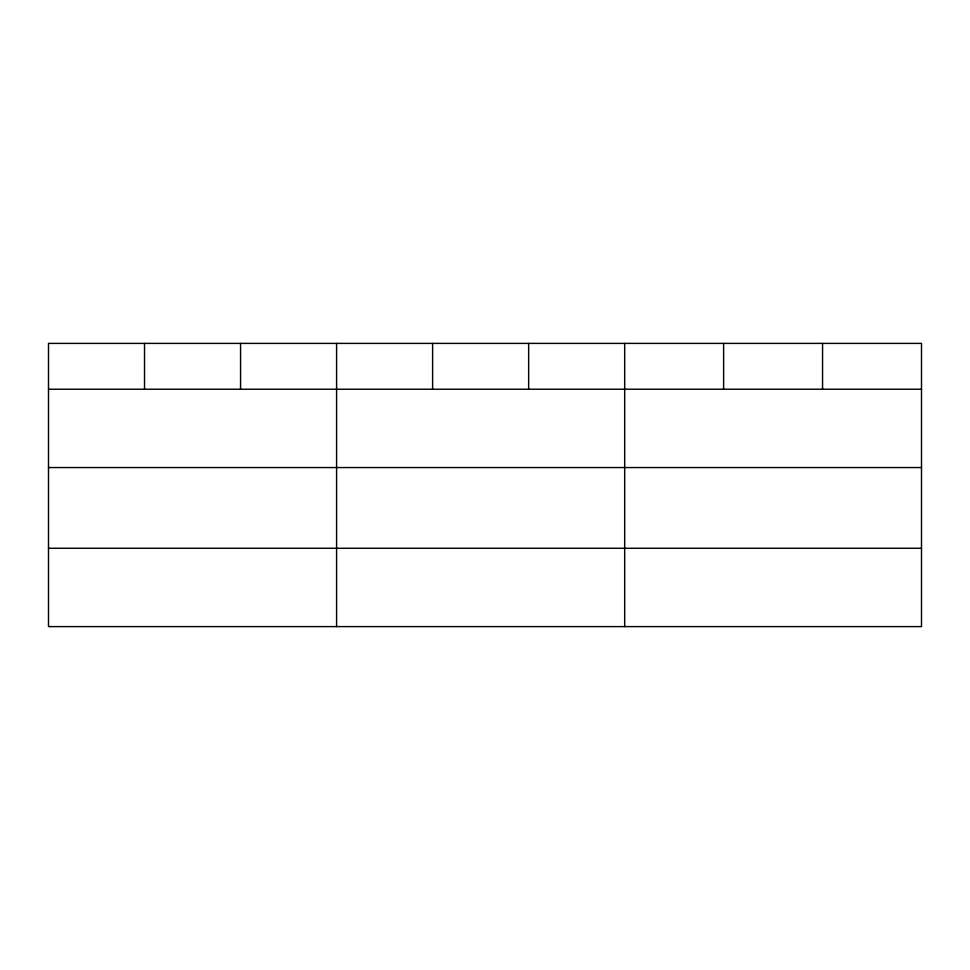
<?xml version="1.0" encoding="UTF-8"?>
<svg xmlns="http://www.w3.org/2000/svg" width="970" height="970" viewBox="0 0 970 970"><rect width="100%" height="100%" fill="white"/><g stroke="black" fill="none" stroke-linecap="round" stroke-linejoin="round"><path stroke-width="1.45" d="M921.5 467.552L921.5 343.392L48.5 343.392L48.5 626.608L921.5 626.608L921.5 467.552L48.5 467.552M48.5 389.225L921.5 389.225M48.5 548.268L921.5 548.268M822.56 343.392L822.56 389.225M723.62 343.392L723.62 389.225M624.68 343.392L624.68 626.608M528.65 343.392L528.65 389.225M432.62 343.392L432.62 389.225M336.59 343.392L336.59 626.608M240.56 343.392L240.56 389.225M144.53 343.392L144.53 389.225"/></g></svg>
